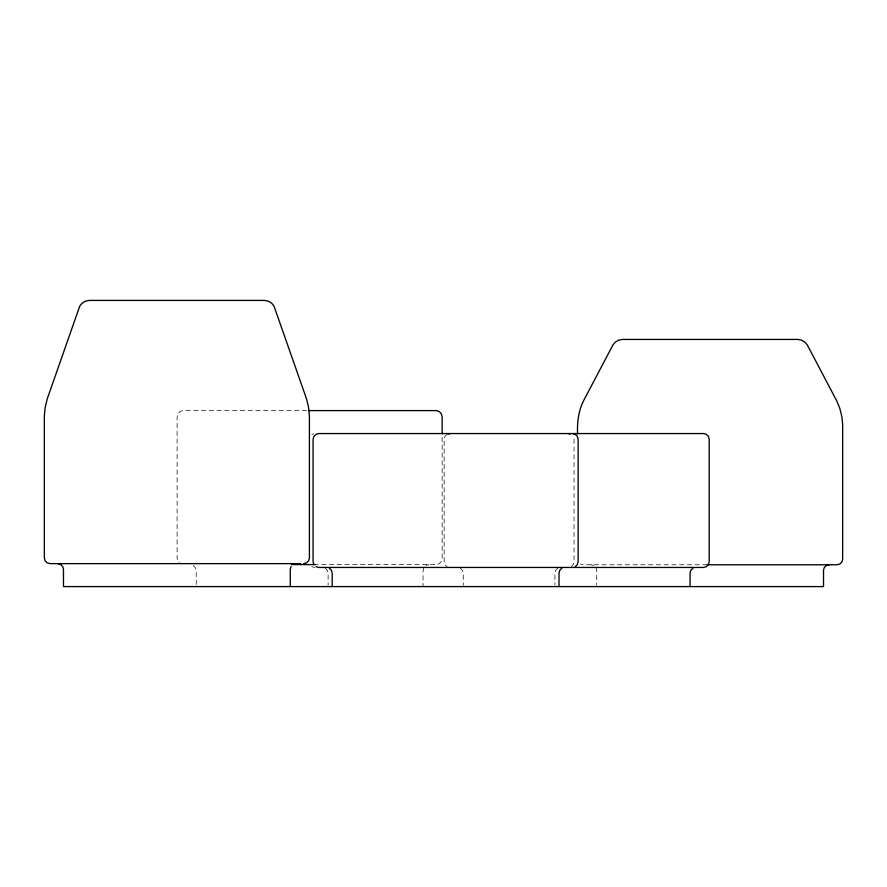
<?xml version="1.0" encoding="UTF-8"?>
<svg xmlns="http://www.w3.org/2000/svg" width="887" height="887" viewBox="0 0 887 887"><rect width="100%" height="100%" fill="white"/><g stroke="black" fill="none" stroke-linecap="round" stroke-linejoin="round"><path stroke-width="0.67" stroke-dasharray="4.43 3.33" d="M423.798 567.891L423.032 571.184L423.032 586.584M447.015 434.32L444.908 436.426L444.143 439.287L444.143 561.715L444.908 564.587L447.015 566.693M557.79 568.223L555.683 570.33L554.918 573.19L554.918 585.243M571.173 566.693L573.279 564.587L574.044 561.715L574.044 439.287L573.279 436.426M425.904 565.474L428.765 564.587M311.858 434.32L313.765 433.81M306.758 410.603L182.833 410.603L179.972 411.479L177.866 413.896L177.101 417.2L177.101 557.99L177.866 561.283L179.972 563.7M313.876 564.587L436.426 564.587L439.287 563.7L441.393 561.283L442.158 557.99L442.158 435.14M707.249 564.775L583.324 564.775L580.464 564.043M590.975 564.775L593.846 565.507M311.858 566.693L314.719 567.458M460.397 568.223L462.504 570.33L463.269 573.19L463.269 585.243M325.241 568.223L327.347 570.33L328.112 573.19L328.112 585.243M193.355 565.474L195.462 567.891L196.227 571.184L196.227 585.298M595.953 567.503L596.718 570.23L596.718 585.22"/><path stroke-width="1.33" d="M291.047 566.505L290.282 569.365L290.282 586.584M561.87 568.223L559.775 570.33L559.01 573.19L559.01 586.584M575.264 566.693L577.37 564.587L578.136 561.715L578.136 439.287L577.37 436.426L575.264 434.32L572.392 433.555M692.947 568.223L690.84 570.33L690.075 573.19L690.075 586.584M447.968 434.065L449.886 433.555M303.676 563.633L306.536 562.857L308.643 560.761L309.408 557.89L309.408 415.781L308.643 407.82L306.536 398.928L274.016 306.148L271.732 303.287L268.329 301.181L264.736 300.416L89.022 300.416L85.429 301.181L82.036 303.287L79.741 306.148L47.222 398.928L45.115 407.82L44.35 415.781L44.35 557.89L45.115 560.761L47.222 562.857L50.093 563.633L300.804 563.633M829.256 564.775L826.396 565.507L824.289 567.503L823.524 570.23L823.524 586.584L63.476 586.584L63.476 569.365L62.711 566.505L60.604 564.398L57.744 563.633M308.576 410.603L436.426 410.603L439.287 411.479L441.393 413.896L442.158 417.2L442.158 433.765M291.38 564.587L315.506 564.587M706.972 564.775L836.907 564.775L839.778 564.043L841.885 562.048L842.65 559.331L842.65 424.319L841.885 416.768L839.778 408.308L836.907 401.223L807.259 344.888L804.964 342.16L801.571 340.164L797.978 339.433L622.264 339.433L618.671 340.164L615.268 342.16L612.984 344.888L583.324 401.223C578.413 411.391 577.038 422.789 577.592 433.965M568.312 433.555L570.219 434.065M315.938 566.693L318.81 567.458L703.469 567.458L706.329 566.693L708.436 564.587L709.201 561.715L709.201 439.287L708.436 436.426L706.329 434.32L703.469 433.555L318.81 433.555L315.938 434.32L313.843 436.426L313.078 439.287L313.078 561.715L313.843 564.587M329.332 568.223L331.439 570.33L332.204 573.19L332.204 586.584"/></g></svg>
